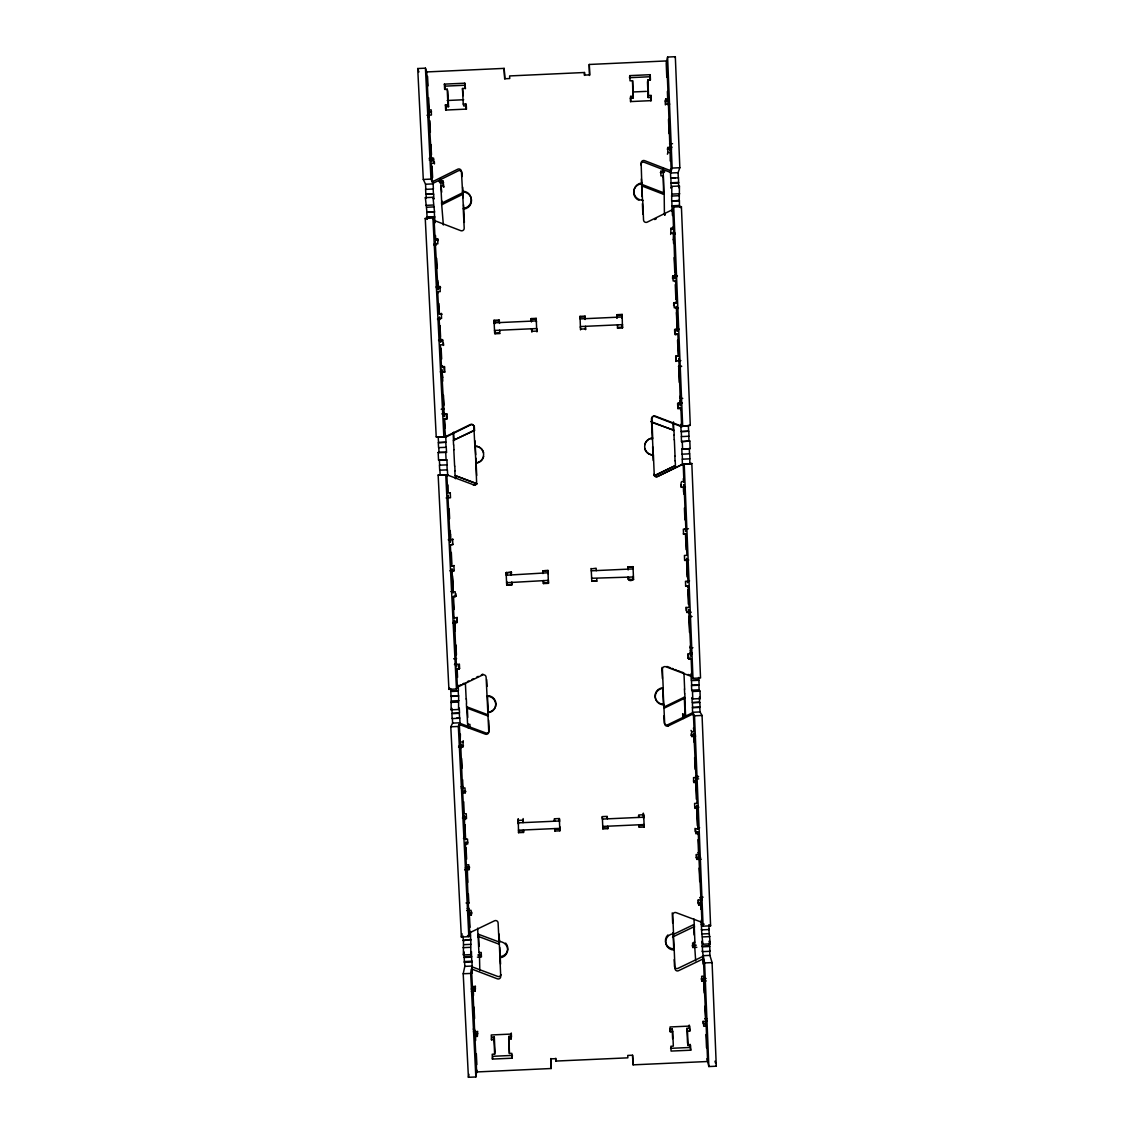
<?xml version="1.0" encoding="UTF-8"?>
<svg xmlns="http://www.w3.org/2000/svg" width="1134" height="1134" viewBox="0 0 1134 1134"><rect width="100%" height="100%" fill="white"/><g stroke="black" fill="none" stroke-linecap="round" stroke-linejoin="round"><path stroke-width="1.5" d="M465.564 838.508L465.507 839.699L465.224 837.034M702.967 1021.224L703.066 1023.633L705.518 1023.52L706.184 1026.142L707.63 1061.509L633.084 1064.84L632.659 1055.215L627.74 1055.428L627.853 1057.838L555.745 1061.07L555.802 1058.277M554.795 828.585L554.923 831.038L559.87 830.811L559.799 826.686M559.487 818.819L559.416 821.002L518.082 822.859L518.408 820.662M476.634 1071.956L551.167 1068.511L550.911 1058.49M554.923 831.038L554.98 829.351L559.913 829.124M431.558 111.756L429.332 111.869L428.624 109.97L426.724 71.938L504.148 68.38L504.644 78.77L509.747 78.529L509.62 75.935L584.492 72.505L584.435 75.397M554.526 819.584L554.455 821.229L554.342 818.776L559.303 818.55L559.572 821.796M665.375 104.909L665.219 101.054L667.756 100.926L668.252 98.984L666.707 60.924L589.255 64.468L589.538 75.482M580.013 316.358L579.956 317.208L584.988 316.967L585.073 316.131L580.013 316.358L580.523 329.881M580.381 327.613L580.466 326.549L622.609 324.636L622.24 325.699M585.187 318.668L585.101 319.505L585.073 316.131M512.1 1058.192L512.37 1055.414L492.794 1056.293L492.425 1059.071L512.1 1058.192L511.859 1053.373L509.407 1053.486L508.698 1039.027L508.996 1036.334L511.434 1036.221L511.278 1033.017M452.197 576.001L452.976 591.594C452.891 595.605 454.479 589.623 451.389 591.409M509.407 1053.486L508.996 1036.334M508.698 1039.027L511.165 1038.914L511.434 1036.221M585.442 327.116L585.527 326.323L585.555 329.654L585.64 328.86L580.58 329.101M439.425 317.251L439.425 320.27M676.303 306.449L676.233 307.853M492.425 1059.071L492.199 1054.251L494.651 1054.152L495.005 1051.388L494.296 1036.986L491.858 1037.1L491.476 1039.793L493.942 1039.68L494.296 1036.986M523.511 832.455L523.724 830.754L518.791 830.967L518.55 832.668L523.511 832.455L523.384 830.003M677.367 331.284L676.374 306.549M523.256 820.988L523.043 822.646L523.143 818.55M471.56 968.975L497.372 978.826A2.466 2.424 4 0 0 500.718 976.445L499.187 940.469A8.221 8.08 4.2 0 1 499.782 940.469M629.795 75.624L629.483 77.693L649.81 76.758L650.221 74.688L629.795 75.624L630.022 80.812L632.574 80.698L633.226 96.262L632.9 98.219L630.362 98.346L630.504 101.776M499.811 957.776A8.236 8.108 4.2 0 0 507.635 949.314A8.236 8.108 4.2 0 0 499.017 941.589L499.187 940.469M518.55 832.668L518.21 818.776L518.465 824.149M475.841 1076.974L470.667 973.426L472.155 966.04L471.914 961.221L464.557 961.547L464.798 966.366L463.211 973.752L468.413 1077.3L475.841 1076.974L476.904 1070.198M632.574 80.698L632.9 98.219M630.362 98.346L630.674 96.376L633.226 96.262M476.649 1071.843L474.877 1036.504L477.343 1036.391L477.669 1031.316M468.413 1077.3L468.923 1074.281M474.877 1036.504L475.344 1033.825L477.783 1033.726M471.404 991.442L475.089 991.286L475.415 986.112M473.445 993.186L473.431 995.652M650.221 74.688L650.434 79.876L647.883 80.004L647.486 82.045L648.124 97.524L650.661 97.411L651.072 95.44L648.535 95.554L648.124 97.524M499.513 942.141L478.52 934.288L477.967 937.024L477.697 928.136M471.758 962.001L471.432 951.582L470.794 954.615L463.395 954.956L464.075 951.908L464.387 962.327L471.758 962.001L471.914 961.221M543.427 583.571L543.427 580.594L543.427 583.571L548.431 583.344L548.417 580.367L506.586 582.734L506.997 582.096M470.794 954.615L470.823 939.505L463.296 940.568L470.823 939.505M464.387 962.327L464.557 961.547M470.667 940.242L470.44 931.652M452.353 718.205L452.594 723.109L450.793 726.795L461.354 937.01L468.838 936.67L470.029 931.283M499.017 941.589L498.095 922.863A2.481 2.438 4.8 0 0 494.537 920.78L469.703 932.743L468.838 915.308L471.305 915.195L471.73 912.19M463.395 954.956L463.466 939.831M468.838 915.308L469.32 913.21L471.772 913.097M675.269 177.939L670.718 178.151L678.302 177.797L678.089 172.68L679.833 167.719L675.325 56.7L667.6 57.054L666.197 63.107L666.792 77.282M548.105 572.769L506.232 575.236L506.643 574.64M461.354 937.01L462.119 933.806M468.909 903.217L468.356 893.904M638.896 200.25A8.562 8.462 -84.3 0 1 641.801 183.779L641.149 163.168A2.58 2.551 -84.6 0 1 644.608 160.645L671.2 170.922L670.449 152.438L667.898 152.551L667.402 154.224M548.431 583.344L547.949 570.416L544.632 570.572M675.113 57.579L675.325 56.7M665.219 101.054L665.701 99.097L668.252 98.984M464.699 869.849L469.037 869.65L469.476 866.858M641.986 183.013A8.59 8.477 -84.3 0 0 633.878 191.972A8.59 8.477 -84.3 0 0 642.709 200.165L642.51 200.888L641.801 183.779M617.109 314.671L616.967 318.059L617.109 314.671L622.169 314.43L622.438 327.967L617.406 328.194L617.548 324.863M469.037 869.65L468.796 864.76L466.315 864.873L465.28 844.079L465.776 842.321L467.789 842.236M465.28 844.079L467.761 843.965L467.506 839.061L465.025 839.174L464.614 824.716M662.866 177.216L663.305 175.77L660.938 175.869L660.739 171.078L664.893 170.88M670.208 161.014L670.449 152.438M465.025 839.174L464.316 815.658M621.999 317.832L622.169 314.43M464.019 818.748L466.499 818.635L466.244 813.716L463.763 813.829L463.763 801.837M621.914 318.101L622.268 316.981L580.126 318.909M642.028 185.99L663.574 194.311L664.17 192.482L664.425 214.865M670.718 178.151L670.52 173.02L672.136 168.073L667.6 57.054M463.763 813.829L462.729 792.949L465.209 792.836L465.72 791.334M671.838 186.373L671.668 201.157L679.238 200.817L679.45 186.033L671.838 186.373L671.144 188.372L670.889 177.627M462.729 792.949L463.239 791.447L465.564 791.348M462.87 786.925L462.601 790.497L460.659 743.663L460.843 745.959M462.998 786.557L461.141 786.642M462.828 787.039L462.658 779.724M664.751 214.907L665.063 214.057L665.091 214.964M487.847 712.719L487.039 696.219A8.321 8.264 12 0 1 495.742 704.101A8.321 8.264 12 0 1 487.847 712.719L488.768 731.756A2.495 2.466 10.7 0 1 485.409 734.18L459.242 724.47M671.668 201.157L679.422 200.335L679.479 206.884M678.656 186.43L678.486 177.287M688.395 426.256L688.607 431.274L681.095 431.615L680.896 426.597L690.28 425.321L681.406 206.672L673.724 207.026L672.079 211.378L671.838 200.675M679.45 186.033L678.699 187.705M458.561 747.065L462.913 746.867L463.437 745.577L459.1 745.775M680.967 207.777L681.406 206.672M670.69 234.454L670.988 228.047L673.525 227.934L672.774 209.521L647.188 222.151A2.566 2.537 -83.4 0 1 643.531 219.953L642.709 200.165M670.789 229.323L673.001 229.224L673.525 227.934M460.787 746.115L461.141 745.265L461.254 747.717M462.913 746.867L463.196 740.672M462.672 741.934L460.177 742.047L460.39 734.18M459.341 724.243L460.177 742.047M459.794 723.265L485.82 732.961A2.481 2.466 10.7 0 0 489.165 730.551L488.669 720.373M468.838 936.67L458.334 726.455L460.007 722.783L459.766 717.865L456.804 718.006M488.428 714.973L467.251 706.978L466.627 708.339L466.4 703.718M458.561 709.501L459.284 708.041L459.525 712.96L452.097 713.286L451.856 708.367L451.091 709.841L458.561 709.501L458.66 695.737L451.233 696.078L451.091 709.841M672.505 278.51L672.958 275.874L677.395 275.675M675.155 281.898L675.694 280.863L673.171 280.991L672.958 275.874M457.385 687.317L456.563 669.443L459.596 668.422L459.383 664.099M457.938 685.12L458.037 686.141M446.073 447.264L445.818 442.232L438.305 442.572L438.56 447.604L446.272 447.32L446.527 452.338L438.163 452.452L438.546 460.021L446.895 459.851L447.15 464.869L439.439 465.167L439.694 470.185L447.391 469.873L447.647 474.877L438.149 475.047L448.908 689.344L456.463 689.004L458.179 685.9L458.419 690.819L450.992 691.159L450.878 689.004M511.406 572.075L511.236 575.009L511.406 572.075L506.118 572.741L506.714 585.229L511.717 585.002L511.873 582.026M673.61 305.514L674.05 302.693L676.587 302.58L675.694 280.863M673.525 303.614L676.587 302.58M448.908 689.344L449.645 688.111M456.563 669.443L459.596 668.422M674.05 302.693L674.262 307.796L678.416 308.037M506.714 585.229L506.898 582.252M674.773 333.935L674.602 329.824L677.664 328.931L676.8 307.683M677.664 328.931L679.28 329.229M675.141 329.044L675.34 334.133L677.877 334.02L675.283 334.87M452.99 623.076L457.286 622.24L457.059 617.591M675.892 361.151L675.694 356.402L678.756 355.637L677.877 334.02M675.694 356.402L678.756 355.637M456.747 622.906L457.045 617.279M675.907 361.462L676.233 355.75M456.492 617.931L453.997 618.044L454.564 617.392M678.571 361.165L678.855 358.188L680.428 405.802L679.833 400.727M453.997 618.044L452.934 596.838L455.996 596.186L455.868 593.692M452.934 596.838L455.996 596.186M452.282 571.905L452.012 568.857L452.976 591.594L451.105 591.664M680.967 485.068C682.625 491.901 678.586 478.378 683.93 482.12L683.192 464.075L657.833 476.45A2.523 2.509 -61.5 0 1 654.219 474.31L653.411 454.89A8.434 8.392 -67.7 0 1 644.665 446.867A8.434 8.392 -67.7 0 1 652.702 438.064L651.88 418.602A2.537 2.523 -71.6 0 1 655.31 416.121L681.647 426.2L680.896 408.07L677.834 408.566L677.622 403.534L681.959 402.953M677.834 408.566L680.896 408.07M453.104 544.348L450.34 544.745L451.389 566.022L454.153 565.526M644.665 444.826A8.406 8.363 -67.8 0 1 652.489 438.192L652.702 438.064M651.965 422.429L673.965 430.254L674.163 434.96M680.896 426.597L690.28 425.321M462.53 192.808L441.736 203.114L440.885 185.948L443.252 185.834L443.833 187.238M443.351 224.971L441.537 202.674L442.331 204.432L463.026 194.183M654.743 219.557L656.331 218.763M441.906 413.867L446.924 414.023L447.179 419.07L444.046 418.843L445.563 437.214L470.738 424.839A2.523 2.509 67.8 0 1 473.488 425.207M474.111 430.24L453.515 440.361L453.146 432.975M453.557 444.996L453.331 440.29L474.551 430.495M675.226 460.858L675.425 465.55L654.205 475.713A2.509 2.495 -61.6 0 1 653.794 474.366M654.601 475.67L675.254 465.578L675.34 467.69M457.994 686.226L461.113 684.709M462.672 683.944L464.231 683.192M467.35 681.676L468.895 680.91M472.013 679.394L473.573 678.642M476.691 677.126L478.25 676.36M481.369 674.843L482.928 674.092M457.441 687.218L482.517 675.028A2.495 2.481 14.6 0 1 486.103 677.14L487.039 696.219M663.929 707.049L684.298 697.183L685.021 698.473L684.823 693.852M664.368 708.07L684.837 698.147L685.517 714.661L683.207 714.76L682.668 713.711L682.767 716.008M663.957 715.866L664.24 722.641A2.481 2.466 -13.8 0 0 667.798 724.754L692.789 712.648L692.874 714.859M663.673 704.242A8.307 8.236 -15.1 0 1 655.041 696.375A8.307 8.236 -15.1 0 1 662.979 687.771L664.708 723.818A2.495 2.466 -13.8 0 0 668.28 725.93L693.398 713.768L694.136 731.487L691.641 731.6L691.031 730.395M673.483 934.331L693.682 924.635L694.447 927.3L693.937 918.994M672.505 937.067L694.249 926.634L694.929 942.85L692.619 942.964L692.817 947.485L696.829 947.301M448.199 539.812L453.161 539.345L448.795 539.543M681.491 436.562L681.279 431.53L688.806 431.189L689.004 436.221L681.307 436.633L681.506 441.65L689.812 441.013L690.124 448.596L681.817 449.177L682.016 454.195L689.727 453.798L689.926 458.816L682.229 459.199L682.427 464.217L691.825 463.522L700.529 677.976L692.987 678.316L691.074 675.368L691.272 680.301L698.714 679.961L698.615 677.494M681.506 441.65L689.812 441.013M644.679 448.483A8.406 8.363 -67.8 0 0 653.198 454.975L653.411 454.89M681.817 449.177L690.124 448.596M682.427 464.217L691.825 463.522M476.819 483.594A2.509 2.495 57.7 0 1 473.672 484.842L446.839 474.806L447.746 492.851L447.944 484.969M425.434 68.168L430.977 179.101L433.131 183.892L433.386 189.009L425.817 189.35L425.548 184.232L423.294 179.456L417.709 68.522L425.434 68.168L426.88 72.392M448.568 106.681L447.958 104.753L445.407 104.881L446.031 106.794L448.568 106.681L447.802 91.202L447.193 89.203L444.641 89.317L444.386 84.129L464.798 83.193L465.479 88.665M444.386 84.129L445.01 86.156L465.309 85.22M466.485 109.303L466.315 105.859L463.778 105.986L463.253 104.059L462.488 88.509L465.039 88.381L464.798 83.193M447.179 100.501L463.664 99.749M632.8 91.982L646.309 91.372M463.253 104.059L465.805 103.945L466.315 105.859M428.624 109.97L431.175 109.856L431.43 115.03L426.979 115.243M669.74 104.101L665.913 104.285L665.701 99.097M427.688 117.1L428.95 117.043M669.514 143.834L672.547 143.692M429.134 158.306L433.585 158.108L433.84 163.268L431.289 163.381L432.224 181.851L457.753 169.193A2.58 2.551 81 0 1 461.425 171.404L463.494 209.081A8.562 8.448 80.6 0 0 471.517 200.137A8.562 8.448 80.6 0 0 462.658 191.972M672.136 147.179L667.685 147.392L667.898 152.551M429.191 159.993L433.627 159.781M667.189 149.093L671.626 148.894M423.294 179.456L430.977 179.101M672.136 168.073L679.833 167.719M438.872 181.227L443.011 181.043L443.805 186.642M439.482 182.659L443.607 182.461M660.314 172.552L664.439 172.354M425.548 184.232L433.131 183.892M670.52 173.02L678.089 172.68M441.48 187.351L440.885 185.948M425.576 188.854L425.831 193.985L433.642 194.127L433.897 199.23L432.99 197.302L425.363 197.656L426.965 212.356L434.535 212.001L432.99 197.302M671.101 182.758L678.685 182.404M425.831 193.985L433.642 194.127M670.931 183.269L678.501 182.914M425.76 205.367L433.372 205.013M672.15 194.098L679.776 193.744M426.71 207.238L434.279 206.898M671.456 196.054L679.025 195.7M427.32 219.372L426.724 211.888L434.535 212.001M426.979 217.005L434.563 216.665L435.002 221.569M672.051 205.793L679.635 205.452M427.22 217.459L434.79 217.104M671.881 206.26L679.436 205.92M438.263 437.625L438.518 442.643L446.016 442.303L445.775 437.285L436.221 436.873L425.25 218.394L432.933 218.04L434.903 221.952M462.388 191.235A8.59 8.477 80.6 0 1 471.276 199.414A8.59 8.477 80.6 0 1 463.225 208.373L464.203 228.161A2.566 2.537 79.7 0 1 460.773 230.67L434.138 220.435L435.059 238.835L437.596 238.721L438.291 240.592M435.059 238.835L435.725 240.068L438.248 239.954M434.053 244.023L437.852 243.838L437.596 238.721M671.2 233.179L675.014 233.009M434.095 245.256L436.009 245.227L435.187 241.4L438.007 289.836L438.064 282.876M673.213 234.327L675.113 234.242M436.179 286.675L439.978 286.505L440.616 287.497L436.207 287.71M672.434 276.923L676.842 276.724M441.636 314.189L438.787 313.423L437.696 291.736L440.233 291.622L439.978 286.505M438.787 313.423L441.948 314.175M440.672 339.165L440.715 342.185L439.042 318.526L441.565 318.413L441.31 313.31M437.469 319.037L439.042 318.526M437.795 319.448L439.68 319.363M676.247 308.576L678.146 308.491M494.027 320.27L499.088 320.043L499.442 320.879L494.41 321.106L494.027 320.27L494.637 333.013L495.005 333.779L500.037 333.552M531.123 318.583L536.184 318.356L536.339 319.193L531.307 319.419L531.123 318.583L531.236 321.135M616.868 315.521L621.9 315.295M494.637 333.013L499.697 332.786L499.57 330.235L499.924 331.015M536.807 329.328L536.921 331.865L536.765 331.1L531.704 331.326L531.591 328.775L531.889 332.092M617.661 327.414L622.708 327.173M440.105 339.761L442.629 339.633L443.507 345.431L443.38 342.907M438.532 340.2L440.417 340.115L439.694 325.571M438.858 340.569L442.629 340.398M674.602 329.824L679.011 329.625M440.431 372.193L444.826 371.995L444.571 366.934L441.438 366.452L440.361 344.849L442.884 344.722M441.438 366.452L444.571 366.934M440.417 371.583L444.826 371.995M676.445 360.839L680.854 360.64M678.416 361.349L680.301 361.264M678.614 366.41L681.633 366.268M678.444 366.608L681.449 366.466M441.154 409.246L444.159 409.105M679.748 398.516L682.753 398.388M442.529 414.222L446.924 414.023M677.622 403.534L682.016 403.335M444.046 418.843L445.138 419.155M436.221 436.873L445.775 437.285M438.163 452.452L446.527 452.338M438.546 460.021L446.895 459.851M438.149 475.047L447.647 474.877M447.746 492.851L450.368 492.723M446.116 497.968L450.51 497.769L450.255 492.737M681.066 487.266L685.432 487.067M685.262 528.827L687.133 528.742M688.466 528.756L683.334 529.153L683.547 534.171L686.056 534.057L686.921 555.348L684.426 555.462L684.624 560.465L687.133 560.352L687.984 581.189L685.475 581.303L685.687 586.306L688.182 586.193L689.061 607.399L686.552 607.512L686.75 612.502L691.13 612.303M683.292 533.916L686.056 534.057M450.34 544.745L452.835 544.632L452.594 539.614M451.389 566.022L453.898 565.909L454.153 570.912L451.644 571.026M450.354 570.686L454.096 570.515M684.667 560.068L688.409 559.898M450.056 570.898L451.942 570.813L451.998 572.117M688.707 560.083L686.835 560.168L687.544 577.489M627.712 566.802L628.123 569.707L627.712 566.802L633.013 566.986L633.552 579.488C625.925 584.293 628.406 571.564 628.548 579.715M506.118 572.741L511.122 572.514M547.85 570.841L542.846 571.068L542.959 573.563L542.973 570.643M591.268 568.871L596.144 568.233L596.257 570.728M628.009 567.213L633.013 566.986M507.011 584.733L512.001 584.52M543.555 583.089L548.53 582.862M628.25 579.247L633.552 579.488M596.838 581.147L591.707 580.906L596.838 581.147L596.725 578.652M688.012 580.693L689.259 580.636M689.557 580.877L687.984 581.189M452.679 591.849L455.188 591.735L455.443 596.725M685.574 585.782L688.182 586.193M452.934 622.424L457.286 622.24M686.793 611.85L690.521 611.68M688.664 616.513L691.641 616.372M688.862 616.726L691.853 616.584M689.954 647.826L692.931 647.684M453.643 658.783L456.619 658.656M455.003 663.673L456.237 663.617M689.727 653.071L692.208 652.957M454.436 664.552L458.802 664.354L459.057 669.329M692.208 653.808L688.451 653.978L688.664 658.939L691.159 658.826L691.882 676.615L665.8 666.735A2.495 2.481 -17.6 0 0 662.412 669.173L663.22 688.267A8.321 8.264 -15.1 0 0 655.254 696.9A8.321 8.264 -15.1 0 0 663.914 704.781M687.899 653.765L688.069 658.089L691.159 658.826M451.488 700.996L458.916 700.656M699.111 689.812L698.913 684.893L691.485 685.219L691.683 690.152L699.111 689.812L699.976 691.159L700.273 698.587L692.803 698.927L691.981 697.523L692.179 702.442L699.607 702.116L699.409 697.197L700.273 698.587M450.708 702.414L458.193 702.074M691.683 690.152L692.491 691.499L699.976 691.159M452.594 723.109L460.007 722.783M700.018 711.939L699.806 707.035L692.392 707.361L692.591 712.28L700.018 711.939L702.059 715.455L710.593 925.826L703.108 926.152L701.28 920.184M684.412 713.64L685.517 714.661M450.793 726.795L458.334 726.455M692.591 712.28L694.518 715.795L702.059 715.455M691.173 733.769L691.23 735.3L695.567 735.115M691.23 735.3L691.839 736.533L695.581 736.363M696.007 776.053L697.24 775.996M695.596 776.549L698.572 776.421M461.24 788.087L464.968 787.917L465.209 792.836M697.878 777.428L693.526 777.626L693.724 782.545L696.219 782.432L697.07 803.326L694.589 803.439L694.788 808.344L697.268 808.244L698.105 828.685L695.624 828.798L695.822 833.703L698.303 833.589L699.154 854.398L696.687 854.512L696.886 859.402L701.209 859.203M695.624 777.314L695.695 779.001L698.672 778.874M693.427 781.071L695.581 780.972L696.219 782.432M462.672 817.189L466.372 817.033M694.788 806.742L698.487 806.572M462.417 818.011L464.274 817.926L464.401 820.477M698.813 807.365L696.956 807.451L697.736 826.573M517.954 820.406L522.916 820.194M518.436 830.216L559.757 828.359M602.749 826.431L644.098 824.56M607.824 828.656L607.626 826.969L602.693 827.196L602.863 828.883L607.824 828.656L607.711 826.204M644.197 827.012L643.828 825.339L638.896 825.566L639.236 827.239L644.197 827.012L643.673 814.751L638.711 814.977L638.811 817.43L638.47 815.8M463.693 837.53L465.535 837.445L464.897 824.744M463.437 838.395L465.28 838.309M697.793 827.848L699.65 827.763M695.666 831.973L697.665 831.888L698.303 833.589M697.906 852.626L699.154 854.398M465.209 867.964L469.519 867.779M696.134 854.54L696.248 857.573L700.571 857.375M466.046 902.962L468.994 902.834M700.16 897.292L703.108 897.164M467.236 908.447L469.079 908.362M700.373 897.972L702.215 897.887M466.74 910.517L471.064 910.319L471.305 915.195M702.258 899.928L698.544 900.098L698.742 904.975L701.223 904.861L701.932 922.325L676.105 912.629A2.481 2.438 -8.1 0 0 672.745 915.01L673.525 933.75A8.236 8.108 -7.5 0 0 665.644 942.212A8.236 8.108 -7.5 0 0 674.22 949.952L674.999 968.634A2.466 2.424 -7.3 0 0 678.543 970.704L703.434 958.769L704.143 976.161L701.677 976.261L701.875 981.108L706.184 980.924M697.991 899.9L698.119 902.933L700.571 902.82L701.223 904.861M701.138 921.29L701.266 924.323L704.214 924.182M467.477 935.536L470.426 935.408M709.062 929.54L708.821 928.817L710.238 943.871L702.825 944.211L701.464 929.157L701.677 929.88L709.062 929.54L708.863 924.706M463.707 944.665L471.064 944.339M701.663 933.991L709.019 933.651M463.026 947.67L470.426 947.329M702.527 936.911L709.941 936.585M477.825 955.012L481.255 954.856M696.248 945.203L692.25 945.387L692.817 947.485M464.316 956.727L471.673 956.401M702.825 944.211L701.96 941.234L702.159 946.054L709.515 945.728L709.742 946.479L709.941 951.313L702.57 951.639L702.357 950.887L704.611 962.922L708.849 1066.541L716.291 1066.215L712.081 962.596L709.912 955.381L709.714 950.547L709.941 951.313M464.146 957.493L471.517 957.167M702.159 946.054L702.371 946.805L709.742 946.479M477.414 957.139L481.44 956.968L481.213 952.447L478.917 952.546L478.109 936.344L499.201 944.225M464.798 966.366L472.155 966.04M702.556 955.707L709.912 955.381M463.211 973.752L470.667 973.426M704.611 962.922L712.081 962.596M471.262 989.018L475.543 988.82M706.128 978.486L701.223 978.699L701.875 981.108M473.261 1029.105L474.48 1029.048M704.71 1018.743L707.148 1018.63M473.417 1031.727L477.102 1031.571L477.343 1036.391M707.219 1021.266L703.519 1021.422L703.718 1026.256L706.184 1026.142M672.717 1031.671L672.207 1029.02L669.755 1029.133L670.251 1031.784L672.717 1031.671L673.327 1046.143L670.874 1046.257L671.073 1051.076L690.748 1050.197L690.549 1045.378L688.083 1045.491L687.502 1042.77L686.906 1028.368L689.359 1028.255L689.94 1030.905L687.487 1031.019L686.906 1028.368M670.577 1048.34L690.152 1047.462L690.748 1050.197M683.93 482.12L683.221 478.775M477.145 483.764L455.074 475.557L454.847 470.865M473.204 484.842A2.523 2.509 57.7 0 0 476.606 482.375L475.883 463.026A8.406 8.363 63.8 0 0 483.679 456.392M666.948 666.466L670.194 667.685M671.81 668.309L673.44 668.918M675.056 669.528L676.686 670.151M678.302 670.761L679.932 671.385M681.548 671.994L683.164 672.604M688.04 674.447L691.272 675.68L691.187 673.468M488.059 716.022L466.783 707.999L467.605 724.498L469.915 724.385L470.071 727.56M476.719 483.75L455.258 475.571L455.414 478.732M650.817 421.55L673.809 430.339L673.454 421.905M640.823 183.992L664.014 192.95L663.305 175.77M445.619 437.228L444.953 436.959L470.256 424.541A2.537 2.523 67.7 0 1 473.884 426.696L474.834 446.158A8.42 8.392 63.8 0 1 483.637 454.181A8.42 8.392 63.8 0 1 475.656 462.97M474.834 446.158L475.075 446.257A8.406 8.363 63.8 0 1 483.637 452.749M687.133 560.352L686.651 558.311L686.594 561.287M632.701 568.928L591.225 570.813M633.027 576.384L633.452 576.979L591.565 578.269M688.069 658.089L688.664 658.939M437.696 291.736L438.362 292.7M425.25 218.394L425.817 219.443M694.136 731.487L693.427 728.071M425.363 197.656L425.789 198.493M495.019 331.497L494.523 330.462L536.651 328.548L536.864 329.597M494.651 323.913L494.155 322.821L536.297 320.908L536.51 321.999M695.695 779.001L696.12 779.965L693.824 733.145L693.994 742.047M499.555 323.417L499.088 320.043M667.798 724.754L668.28 725.93M431.473 154.734L430.963 144.571M696.758 802.546L697.07 803.326M697.268 808.244L696.744 805.324L696.744 809.208M464.359 815.658L464.656 819.655M439.439 317.279L439.68 319.193M417.709 68.522L418.021 69.372M418.63 71.059L418.942 71.91M677.282 331.355L677.069 328.392M696.248 857.573L696.886 859.402M710.281 924.862L710.593 925.826M700.245 897.547L701.124 902.423L698.827 855.631L698.587 858.991M698.119 902.933L698.742 904.975M710.238 943.871L709.317 940.894L709.515 945.728M701.266 924.323L701.677 929.88M703.647 982.611L704.257 992.945M462.488 88.509L463.282 95.667M715.001 1061.183L715.483 1063.054M716.078 1065.421L716.291 1066.215M706.95 1058.717L708.849 1066.541M673.525 933.75L673.27 932.658L674.22 949.952M504.148 68.38L504.871 78.884M607.2 817.217L607.385 818.847L607.271 816.395L602.31 816.608L602.863 828.883M633.084 1064.84L632.474 1055.3M697.566 828.415L697.722 829.28L697.807 828.33M602.197 816.891L602.423 819.074L643.772 817.203L643.304 813.135L643.531 818.507M687.417 581.232L687.601 582.692L687.686 581.118M462.133 176.521L461.963 172.978A2.566 2.537 81 0 0 458.32 170.78L432.904 183.382L432.791 181.086M462.658 187.124L463.168 197.713M463.522 204.772L464.373 222.406M474.522 430.466L474.352 426.994A2.523 2.509 67.8 0 0 473.998 425.817M475.033 440.871L475.713 454.72M475.883 458.179L476.719 475.472M486.684 679.606L487.01 686.41M487.507 696.602L488.173 710.196M499.102 934.076L499.414 940.752M499.74 947.414L500.562 964.084M475.075 446.257L475.883 463.026M447.193 89.203L447.958 104.753M493.942 1039.68L494.651 1054.152M445.01 86.156L445.18 89.6M446.031 106.794L446.201 110.225M445.407 104.881L445.662 110.055L466.046 109.119L465.805 103.945M491.476 1039.793L491.249 1034.973L510.924 1034.08L511.165 1038.914M443.011 181.043L443.252 185.834M441.721 192.142L440.346 178.577M442.175 201.228L442.331 204.432M453.628 432.182L454.039 440.573M455.783 475.628L455.911 478.293M467.251 706.978L467.775 717.482M468.101 724.045L468.285 727.985M478.52 934.288L479.115 946.394M479.413 952.347L479.81 970.52M453.742 445.052L453.969 449.759M454.791 466.202L455.017 470.893M466.329 698.785L466.556 703.392M453.798 449.702L454.621 466.159M465.379 683.221L466.173 699.111M434.35 161.68L434.464 163.934M443.961 366.339L444.216 371.413M446.314 413.669L446.569 418.729M475.089 991.286L474.848 986.438L472.382 986.552L471.517 969.173M429.984 120.842L430.353 132.352M431.841 158.179L431.629 161.893L428.751 112.564L429.347 116.235M442.784 377.338L441.565 368.989L444.33 416.547L444.571 413.315M450.609 534.398L450.765 537.502M455.244 627.074L454.493 620.085L456.435 666.948L456.676 663.886M467.307 869.083L466.769 866.064L468.711 912.87L468.966 910.106M467.378 870.302L467.775 882.365M473.445 992.023L472.821 987.331L474.763 1034.095L474.962 1030.211M427.561 76.389L428.028 85.858M428.624 97.68L429.332 111.869M432.04 166.159L432.621 177.641M433.16 188.513L433.415 193.63M434.308 211.548L434.563 216.665M434.818 221.768L434.875 222.916M435.499 235.503L435.725 240.068M436.647 258.339L437.143 268.432M437.752 280.523L437.852 282.536M438.901 303.501L439.439 314.288M440.02 325.968L440.545 336.529M441.126 348.237L441.665 358.996M442.005 365.701L442.062 367.047M442.572 377.154L442.77 381.152M443.465 395.142L443.961 405.122M444.67 419.183L445.123 428.198M445.506 436.08L445.563 437.214M446.952 464.827L447.193 469.845M447.448 474.863L447.505 475.982M449.135 508.769L449.631 518.663M450.226 530.514L450.425 534.468M451.318 552.4L451.913 564.307M452.48 575.788L453.061 587.44M453.501 596.3L454.167 609.482M455.046 627.3L455.244 631.227M455.939 644.948L456.421 654.729M457.115 668.536L457.555 677.381M459.837 723.166L459.95 725.377M461.595 758.377L462.077 768.087M463.239 791.447L463.31 792.751M465.776 842.321L465.904 844.915M466.046 847.495L466.627 859.133M469.32 913.21L469.433 915.379M469.476 916.456L470.029 927.314M472.098 968.989L471.999 966.82L497.727 976.431A2.452 2.41 4 0 0 501.001 974.645M472.155 970.066L472.311 973.312M473.998 1007.091L474.579 1018.516M475.344 1033.825L475.67 1040.431M476.323 1053.628L476.875 1064.613M448.27 495.331L448.398 497.84M450.467 539.543L450.595 542.052M445.705 452.112L446.087 459.681M447.873 495.36L450.212 542.236M432.933 218.04L443.848 436.519M445.747 474.707L456.463 689.004M426.072 194.467L426.242 197.982M438.773 447.661L439.028 452.679M439.397 460.191L439.652 465.209M439.907 470.213L440.148 475.217M463.069 936.032L463.296 940.568M551.167 1068.511L550.713 1058.872L555.632 1058.66L555.745 1061.07M511.59 582.507L511.717 585.002M494.41 321.106L494.523 323.644M494.892 331.241L495.005 333.779M506.416 572.301L506.544 574.796M547.949 570.416L548.105 573.733M536.184 318.356L536.765 331.1M559.303 818.55L559.87 830.811M531.307 319.419L531.421 321.957M589.255 64.468L589.708 74.858L584.605 75.099L584.492 72.505M591.154 568.46L591.82 581.373M652.489 438.192L653.198 454.975M641.376 178.945L642.127 196.607M642.411 203.666L642.865 214.241M651.469 418.942L652.348 439.751M652.631 446.683L653.212 460.532M662.384 678.486L661.944 668.266A2.481 2.466 -17.6 0 1 662.086 667.373M662.809 688.692L663.518 705.674M672.235 912.913L672.66 922.948M673.072 932.956L673.78 949.626M674.206 959.619L674.475 966.281A2.452 2.41 -7.3 0 0 678.004 968.351L702.768 956.472L703.08 964.042M672.207 1029.02L672.618 1038.631M630.674 96.376L630.901 101.564L651.299 100.628L651.072 95.44M670.251 1031.784L670.052 1026.965L689.741 1026.072L689.94 1030.905M622.325 325.43L622.438 327.967M632.701 566.589L632.8 569.07M633.126 576.54L633.24 579.02M639.137 824.787L639.236 827.239M688.806 436.292L689.004 441.31M689.316 448.837L689.515 453.855M689.727 458.859L689.926 463.877M673.724 207.026L682.654 425.661M684.213 463.877L692.987 678.316M694.518 715.795L703.108 926.152M682.257 441.367L682.569 448.936M684.029 484.643L685.957 531.548M692.491 691.499L692.803 698.927M667.373 91.471L667.756 100.926M668.11 104.966L668.365 101.578L669.996 150.978L669.485 147.93M668.507 119.396L669.088 133.656M670.548 169.051L670.69 172.496L644.225 162.275A2.566 2.537 -84.6 0 0 640.781 164.799M672.249 210.91L672.448 215.488M672.916 226.942L673.001 229.224M673.426 239.444L673.582 243.47M674.163 257.602L674.744 271.721M675.269 284.591L675.878 299.447M675.992 302.14L676.048 303.501M676.417 312.545L677.012 327.074M677.551 340.157L678.203 356.289M678.699 368.408L679.28 382.399M679.847 396.376L679.932 398.374M680.343 408.453L680.386 409.587M680.981 424.244L681.08 426.497L654.871 416.476A2.523 2.509 -71.7 0 0 651.497 418.489M682.214 454.139L682.413 459.157M682.668 465.309L682.625 464.175L657.394 476.507A2.509 2.495 -61.6 0 1 654.885 476.323M683.646 484.643L683.759 487.152M683.774 492.156L683.845 494.141M684.412 508.004L684.908 519.868M685.46 529.054L685.56 531.392M685.475 533.816L686.127 549.707M686.651 562.577L687.232 576.837M687.601 585.697L687.643 587.015M687.757 589.652L688.352 604.167M688.948 618.682L689.5 632.418M690.067 646.125L690.152 648.095M690.549 657.975L690.592 659.081M694.632 757.597L695.114 769.235M695.581 780.972L696.333 799.172M696.843 811.746L697.424 825.736M697.665 831.888L697.779 834.468M697.991 839.656L698.516 852.598M699.154 868.105L699.706 881.586M700.571 902.82L700.84 909.34M702.371 946.805L702.57 951.639M704.809 1006.283L705.561 1020.033M705.603 1021.238L706.085 1023.733L703.803 976.984L703.548 980.201M705.518 1023.52L705.603 1025.717M705.958 1034.534L706.51 1047.731M673.242 239.855L673.639 230.5L675.24 279.007L674.687 274.938M683.377 487.152L683.575 492.156M688.508 612.799L688.763 609.482L691.06 656.345L690.039 649.98M678.175 403.123L678.387 408.183M691.641 731.6L691.839 736.533M685.985 607.229L686.127 610.631M695.057 828.33L695.185 831.69M663.177 168.371L663.574 194.311M674.347 439.68L675.028 456.151M683.972 673.057L684.638 689.245M673.993 435.045L674.191 439.751M674.872 456.194L675.056 460.886M684.454 688.919L684.653 693.54M695.666 960.838L694.377 941.418M673.015 423.251L673.312 430.594M674.758 465.677L674.815 467.01M684.312 697.183L685.12 716.886M693.682 924.635L694.107 934.955M683.207 714.76L683.348 718.502M649.81 76.758L649.952 80.202M650.661 97.411L650.803 100.855M689.217 1025.051L689.359 1028.255M690.011 1044.258L690.152 1047.462M647.883 80.004L648.535 95.554M687.487 1031.019L688.083 1045.491M673.95 948.818A8.221 8.094 -7.5 0 1 667.883 934.969M505.636 943.091A8.221 8.08 4.2 0 1 499.966 956.628M487.847 695.695A8.292 8.236 12 0 1 495.941 703.86A8.292 8.236 12 0 1 488.045 712.166M458.235 691.159L450.793 691.485L451.048 696.418L458.49 696.078L458.235 691.159M698.927 680.287L691.485 680.613L691.683 685.546L699.125 685.219L698.927 680.287M459.341 713.329L451.913 713.655L452.154 718.587L459.596 718.247L459.341 713.329M699.834 702.47L692.392 702.797L692.591 707.729L700.032 707.389L699.834 702.47"/></g></svg>
